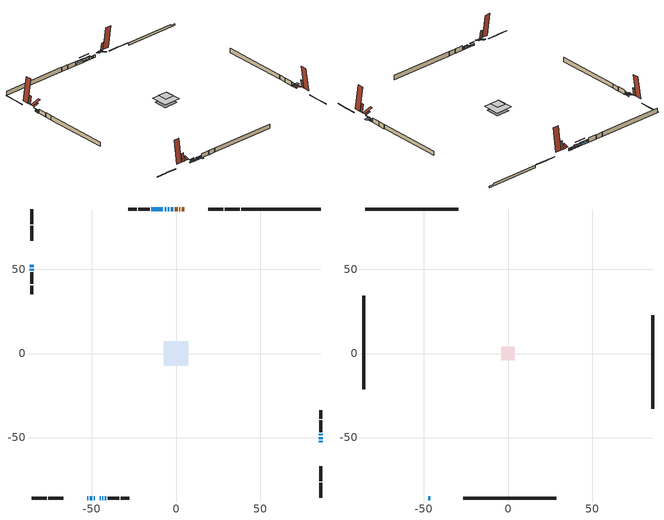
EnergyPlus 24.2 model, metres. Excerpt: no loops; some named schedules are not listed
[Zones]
conditioned space
 floor adiabatic (AdiabaticFloorConstruction): -7.18,-7.18 -7.18,7.18 7.18,7.18 7.18,-7.18 z1.82
 floor foundation (Slab1 construction): -6.03,-5.73 -6.03,5.73 6.03,5.73 6.03,-5.73 z-1.49
 wall outside (RimJoist1 construction): 38.01,85.98 29,85.98 / -85.98,-85.98 -76.96,-85.98 / -85.98,85.98 -85.98,76.96 / 85.98,-85.98 85.98,-76.96 z0.6:0.9
 wall outside (RimJoist2 construction): 28.07,85.98 19.25,85.98 / -76.03,-85.98 -67.21,-85.98 / -85.98,76.03 -85.98,67.21 / 85.98,-76.03 85.98,-67.21 z0.6:0.9
 wall outside (AdiabaticWallConstruction 1): 4.79,85.98 3.41,85.98 / 2.48,85.98 2.01,85.98 / 1.09,85.98 -0.69,85.98 z0.6:2.63
 wall outside (AdiabaticWallConstruction): -52.75,-85.98 -52.32,-85.98 / -48.98,-85.98 -48.33,-85.98 z0.6:1.82; -85.98,52.75 -85.98,51.27 / -4.03,85.98 -4.77,85.98 / -5.69,85.98 -6.81,85.98 z0.6:1.72; 85.98,-52.75 85.98,-52.04 z0.6:2.13; 85.98,-51.11 85.98,-49.69 / 85.98,-48.76 85.98,-47.64 / -7.74,85.98 -14.6,85.98 z0.6:2.12; -51.39,-85.98 -49.91,-85.98 / -1.62,85.98 -3.1,85.98 z0.6:1.9; -45.23,-85.98 -44.69,-85.98 z0.6:1.34; -85.98,50.35 -85.98,49.21 z0.6:1.56; -43.77,-85.98 -43.31,-85.98 z0.6:1.54; -42.38,-85.98 -41.64,-85.98 z0.6:1.52
 wall outside (Wall1 construction): -15.53,85.98 -22.45,85.98 / -40.71,-85.98 -33.79,-85.98 / -85.98,48.29 -85.98,41.36 / 85.98,-46.71 85.98,-39.79 z0.6:4.26
 wall outside (Wall2 construction): -23.38,85.98 -28.56,85.98 / -32.86,-85.98 -27.68,-85.98 / -85.98,40.43 -85.98,35.26 / 85.98,-38.86 85.98,-33.69 z0.6:4.26
 wall foundation (FoundationWall1 construction): 38.94,85.98,-1.49 38.94,85.98,0.6 81.27,85.98,0.6 81.27,85.98,-0.44 85.98,85.98,-0.44 85.98,85.98,-1.49
 window (WindowConstruction 12): -52.75,-85.98 -52.32,-85.98 z0.6:1.82
 window (WindowConstruction 6): -85.98,52.75 -85.98,51.28 z0.6:1.72
 window (WindowConstruction 7): 85.98,-52.75 85.98,-52.04 z0.6:2.12
 window (WindowConstruction 8): 85.98,-51.11 85.98,-49.69 z0.6:2.12
 window (WindowConstruction 9): -51.39,-85.98 -49.91,-85.98 z0.6:1.9
 window (WindowConstruction 13): -48.98,-85.98 -48.33,-85.98 z0.6:1.82
 window (WindowConstruction 10): -1.62,85.98 -3.1,85.98 z0.6:1.9
 window (WindowConstruction 11): -4.03,85.98 -4.77,85.98 z0.6:1.72
 window (WindowConstruction 14): -5.69,85.98 -6.81,85.98 z0.6:1.72
 window (WindowConstruction): 85.98,-48.76 85.98,-47.64 z0.6:2.12
 window (WindowConstruction 1): -7.74,85.98 -14.6,85.98 z0.6:2.12
 window (WindowConstruction 2): -45.23,-85.98 -44.69,-85.98 z0.6:1.34
 window (WindowConstruction 3): -85.98,50.35 -85.98,49.22 z0.6:1.55
 window (WindowConstruction 4): -43.77,-85.98 -43.31,-85.98 z0.6:1.54
 window (WindowConstruction 5): -42.38,-85.98 -41.64,-85.98 z0.6:1.51
 door (Door): 4.79,85.98 3.41,85.98 z0.6:2.63
 door (Door 1): 2.48,85.98 2.02,85.98 z0.6:2.63
 door (Door 2): 1.09,85.98 -0.69,85.98 z0.6:2.63
 ceiling adiabatic (AdiabaticFloorConstruction): 7.18,-7.18 7.18,7.18 -7.18,7.18 -7.18,-7.18 z1.82
 roof outside (Roof2 construction): 10.65,85.98,4.26 10.65,85,11.08 12.38,85,11.08 12.38,85.98,4.26; -58.61,-85.98,4.26 -58.61,-85,11.08 -60.34,-85,11.08 -60.34,-85.98,4.26; -85.98,58.61,4.26 -85,58.61,11.08 -85,60.34,11.08 -85.98,60.34,4.26; 85.98,-58.61,4.26 85,-58.61,11.08 85,-60.34,11.08 85.98,-60.34,4.26
 roof outside (Roof4 construction): 5.72,85.98,4.26 5.72,81.91,5.61 6.79,81.91,5.61 6.79,85.98,4.26; -53.68,-85.98,4.26 -53.68,-81.91,5.61 -54.75,-81.91,5.61 -54.75,-85.98,4.26; -85.98,53.68,4.26 -81.91,53.68,5.61 -81.91,54.75,5.61 -85.98,54.75,4.26; 85.98,-53.68,4.26 81.91,-53.68,5.61 81.91,-54.75,5.61 85.98,-54.75,4.26
attic - vented
 floor to conditioned space (Floor1 construction Reversed): -3.78,-3.78 -3.78,3.78 3.78,3.78 3.78,-3.78 z4.26
 floor to conditioned space (Floor2 construction Reversed): -3.9,-3.9 -3.9,3.9 3.9,3.9 3.9,-3.9 z4.26
 wall outside (AdiabaticWallConstruction): -47.4,-85.98 -46.16,-85.98 z0.6:1.82
 wall outside (Wall3 construction): -29.49,85.98 -85.05,85.98 / -26.75,-85.98 28.81,-85.98 / -85.98,34.33 -85.98,-21.23 / 85.98,-32.76 85.98,22.8 z0.6:4.26
 window (WindowConstruction 15): -47.4,-85.98 -46.16,-85.98 z0.6:1.82
 roof outside (Roof1 construction): 13.3,85.98,4.26 13.3,83.14,24.14 18.32,83.14,24.14 18.32,85.98,4.26; -61.27,-85.98,4.26 -61.27,-83.14,24.14 -66.29,-83.14,24.14 -66.29,-85.98,4.26; -85.98,61.27,4.26 -83.14,61.27,24.14 -83.14,66.29,24.14 -85.98,66.29,4.26; 85.98,-61.27,4.26 83.14,-61.27,24.14 83.14,-66.29,24.14 85.98,-66.29,4.26
 roof outside (Roof3 construction): 7.72,85.98,4.26 7.72,78.37,6.79 9.72,78.37,6.79 9.72,85.98,4.26; -55.68,-85.98,4.26 -55.68,-78.37,6.79 -57.68,-78.37,6.79 -57.68,-85.98,4.26; -85.98,55.68,4.26 -78.37,55.68,6.79 -78.37,57.68,6.79 -85.98,57.68,4.26; 85.98,-55.68,4.26 78.37,-55.68,6.79 78.37,-57.68,6.79 85.98,-57.68,4.26
shading: -85.98,49.85 -85.98,54.17 -86.39,54.17 -86.39,49.85 z3.14; 85.98,-50.62 85.98,-54.17 86.39,-54.17 86.39,-50.62 z3.54; 85.98,-49.08 85.98,-51.72 89.64,-51.72 89.64,-49.08 z2.73; -48.49,-85.98 -52.81,-85.98 -52.81,-86.39 -48.49,-86.39 z3.32; -4.52,85.98 -0.2,85.98 -0.2,86.39 -4.52,86.39 z3.32; -6.19,85.98 -2.61,85.98 -2.61,86.39 -6.19,86.39 z3.14; -10.85,85.98 -1.66,85.98 -1.66,86.39 -10.85,86.39 z5.76; 85.98,-46.22 85.98,-50.18 86.39,-50.18 86.39,-46.22 z3.54; -16.02,85.98 -6.32,85.98 -6.32,86.39 -16.02,86.39 z3.54; -43.27,-85.98 -46.65,-85.98 -46.65,-86.39 -43.27,-86.39 z2.76; -85.98,47.8 -85.98,51.77 -86.39,51.77 -86.39,47.8 z2.97; -41.89,-85.98 -45.19,-85.98 -45.19,-86.39 -41.89,-86.39 z2.96; -41.4,-85.98 -42.62,-85.98 -42.62,-89.03 -41.4,-89.03 z1.76
[Building]
Building 1: Terrain=Suburbs
[Site:Location]
Ottawa Intl AP_ON: Latitude {deg}=45.32; Longitude {deg}=-75.67; Time Zone {hr}=-5; Elevation {m}=115; Keep Site Location Information=Yes
[Site:GroundTemperature:Shallow]
1.18808, -1.19398, -1.38475, -0.254337, 4.28362, 8.80044, 12.7163, 15.1969, 15.4076, 13.3901, 9.57408, 5.19582
[Site:WaterMainsTemperature]
Calculation Method=Schedule; Temperature Schedule=mains temperature schedule
[Material] Roughness=Rough; Thermal Absorptance=0.9
Name | Thickness {m} | Conductivity {W/m-K} | Density {kg/m3} | Specific Heat {J/kg-K} | Solar Absorptance | Visible Absorptance
asphalt or fiberglass shingles | 0.00635 | 0.162714 | 1121.4 | 1465.45 | 0.4 | 0.4
ceiling loosefill ins | 0.0846667 | 0.0480833 | 16.02 | 1046.75 | 0.7 | 0.7
ceiling loosefill ins 1 | 0.254 | 0.0480833 | 16.02 | 1046.75 | 0.7 | 0.7
ceiling stud and cavity | 0.1397 | 0.0995447 | 65.682 | 1177.47 | 0.7 | 0.7
ceiling stud and cavity 1 | 0.1397 | 0.164259 | 65.682 | 1177.47 | 0.7 | 0.7
concrete 4.0 in. | 0.1016 | 1.803125 | 2242.8 | 837.4 | 0.7 | 0.7
concrete 8.0 in. | 0.2032 | 1.803125 | 2242.8 | 837.4 | 0.7 | 0.7
door material | 0.04445 | 0.188738 | 512.64 | 1214.23 | 0.7 | 0.7
door material 1 | 0.04445 | 0.0451087 | 512.64 | 1214.23 | 0.7 | 0.7
floor covering | 0.0127 | 0.0433444 | 54.468 | 1339.84 | 0.6 | 0.6
floor rigid ins; wall rigid ins | 0.512978 | 0.029427 | 32.04 | 1214.23 | 0.7 | 0.7
floor stud and cavity | 0.1397 | 1.75129 | 37.0049 | 1207.88 | 0.7 | 0.7
furniture material conditioned space 1 | 0.1524 | 0.115458 | 640.8 | 1214.23 | 0.6 | 0.6
gypsum board | 0.0127 | 0.160291 | 801 | 837.4 | 0.6 | 0.6
osb sheathing 0.5 in. | 0.0127 | 0.115458 | 512.64 | 1214.23 | 0.7 | 0.7
osb sheathing 0.75 in. | 0.01905 | 0.115458 | 512.64 | 1214.23 | 0.7 | 0.7
rim joist stud and cavity | 0.0508 | 0.177588 | 50.32683 | 1063.81 | 0.6 | 0.6
rim joist stud and cavity 1 | 0.0508 | 0.648972 | 50.32683 | 1063.81 | 0.6 | 0.6
roof rigid ins | 0.051816 | 0.029427 | 32.04 | 1214.23 | 0.7 | 0.7
roof stud and cavity | 0.2032 | 0.128522 | 78.34581 | 1123.46 | 0.7 | 0.7
roof stud and cavity 1 | 0.2032 | 0.203965 | 78.34581 | 1123.46 | 0.7 | 0.7
wall stud and cavity | 0.1397 | 0.0931203 | 139.0536 | 1170.24 | 0.7 | 0.7
wall stud and cavity 1 | 0.1397 | 0.0941144 | 139.0536 | 1170.24 | 0.7 | 0.7
wall stud and cavity 2 | 0.0889 | 6.9971 | 50.32683 | 1063.81 | 0.6 | 0.6
wall stud and cavity 3 | 0.0889 | 0.380278 | 52.3479 | 1209.89 | 0.7 | 0.7
wall stud and cavity 4 | 0.0889 | 0.391764 | 83.0341 | 1211.67 | 0.7 | 0.7
wood siding | 0.0254 | 0.102417 | 544.68 | 1172.36 | 0.4 | 0.4
wood siding 1 | 0.00254 | 0.102417 | 544.68 | 1172.36 | 0.4 | 0.4
wood siding 2; wood siding 3; wood siding 4 | 0.0254 | 0.102417 | 544.68 | 1172.36 | 0.7 | 0.7
[WindowMaterial:SimpleGlazingSystem]
Name | U-Factor {W/m2-K} | Solar Heat Gain Coefficient
WindowMaterial | 2.94007 | 0.67
WindowMaterial 1 | 2.96789 | 0.58
WindowMaterial 10 | 2.63857 | 0.61
WindowMaterial 11 | 2.95653 | 0.66
WindowMaterial 12 | 3.10757 | 0.59
WindowMaterial 2 | 3.04965 | 0.58
WindowMaterial 3 | 2.96732 | 0.65
WindowMaterial 4 | 3.05704 | 0.58
WindowMaterial 5 | 3.00196 | 0.62
WindowMaterial 6 | 3.01388 | 0.51
WindowMaterial 7 | 2.97981 | 0.64
WindowMaterial 8 | 3.00253 | 0.53
WindowMaterial 9 | 5.31574 | 0.68
[Construction]
AdiabaticFloorConstruction: floor stud and cavity, floor rigid ins, osb sheathing 0.75 in., floor covering
AdiabaticWallConstruction: wood siding 3, wall rigid ins, wall stud and cavity 3, gypsum board
AdiabaticWallConstruction 1: wood siding 4, wall rigid ins, wall stud and cavity 3, gypsum board
Door; Door 2: door material
Door 1: door material 1
Floor1 construction Reversed: gypsum board, ceiling stud and cavity, ceiling loosefill ins
Floor2 construction Reversed: gypsum board, ceiling stud and cavity 1, ceiling loosefill ins 1
FoundationWall1 construction: concrete 8.0 in.
furniture construction conditioned space 1: furniture material conditioned space 1
PartitionWallConstruction: gypsum board, wall stud and cavity 4, gypsum board
RimJoist1 construction: wood siding 2, rim joist stud and cavity
RimJoist2 construction: wood siding 2, rim joist stud and cavity 1
Roof1 construction; Roof3 construction: asphalt or fiberglass shingles
Roof2 construction: asphalt or fiberglass shingles, osb sheathing 0.75 in., roof stud and cavity, gypsum board
Roof4 construction: asphalt or fiberglass shingles, roof rigid ins, osb sheathing 0.75 in., roof stud and cavity 1, gypsum board
Slab1 construction: concrete 4.0 in.
Wall1 construction: wood siding, osb sheathing 0.5 in., wall stud and cavity, gypsum board
Wall2 construction: wood siding, osb sheathing 0.5 in., wall stud and cavity 1, gypsum board
Wall3 construction: wood siding 1, wall stud and cavity 2
WindowConstruction: WindowMaterial
WindowConstruction 1: WindowMaterial 1
WindowConstruction 10; WindowConstruction 9: WindowMaterial 8
WindowConstruction 11; WindowConstruction 6: WindowMaterial 6
WindowConstruction 12: WindowMaterial 9
WindowConstruction 13: WindowMaterial 10
WindowConstruction 14: WindowMaterial 11
WindowConstruction 15: WindowMaterial 12
WindowConstruction 2: WindowMaterial 2
WindowConstruction 3: WindowMaterial 3
WindowConstruction 4: WindowMaterial 4
WindowConstruction 5: WindowMaterial 5
WindowConstruction 7; WindowConstruction 8: WindowMaterial 7
[Zone] Multiplier=1; Part of Total Floor Area=Yes
Name | Volume {m3}
attic - vented | 206.002
conditioned space | 879
[Space]
Name | Zone | Volume {m3}
attic - vented 1 | attic - vented | 206.002
conditioned space 1 | conditioned space | 879
[ZoneInfiltration:EffectiveLeakageArea]
infil attic - vented 1: Zone or Space=attic - vented 1; Schedule=Always On Discrete; Effective Air Leakage Area {cm2}=4966.74; Stack Coefficient=0.00163668; Wind Coefficient=2.7334e-05
[ZoneMixing]
whole house fan mix: Zone or Space=attic - vented; Schedule=Always On Continuous; Design Flow Rate Calculation Method=Flow/Zone; Design Flow Rate {m3/s}=0; Source Zone or Space=conditioned space
[SurfaceProperty:ExposedFoundationPerimeter]
Slab1: Exposed Perimeter Calculation Method=TotalExposedPerimeter; Total Exposed Perimeter {m}=47.032
[InternalMass] Zone or ZoneList=conditioned space; Space or SpaceList=conditioned space 1
Name | Construction | Surface Area {m2}
furniture mass conditioned space 1 | furniture construction conditioned space 1 | 137.76
partition wall mass | PartitionWallConstruction | 344.4
[Lights]
interior lighting: Zone or ZoneList or Space or SpaceList=conditioned space 1; Schedule=interior lighting schedule; Design Level Calculation Method=LightingLevel; Lighting Level {W}=343.2; Return Air Fraction=0; Fraction Radiant=0.6; Fraction Visible=0.2; Fraction Replaceable=1
[People]
occupants: Zone or ZoneList or Space or SpaceList=conditioned space 1; Number of People Schedule=occupants schedule; Number of People Calculation Method=People; Number of People=3; Fraction Radiant=0.314171; Sensible Heat Fraction=0.56303; Activity Level Schedule=occupants activity schedule; Carbon Dioxide Generation Rate {m3/s-W}=0; Enable ASHRAE 55 Comfort Warnings=No; Mean Radiant Temperature Calculation Type=EnclosureAveraged
[ElectricEquipment] Zone or ZoneList or Space or SpaceList=conditioned space 1; Design Level Calculation Method=EquipmentLevel
Name | Schedule | Design Level {W} | Fraction Latent | Fraction Radiant | Fraction Lost
clothes dryer | clothes dryer schedule | 140.772 | 0.015 | 0.081 | 0.85
clothes washer | clothes washer schedule | 32.1985 | 0.03 | 0.162 | 0.7
cooking range | cooking range schedule | 215.147 | 0.08 | 0.432 | 0.2
dishwasher | dishwasher schedule | 66.8632 | 0.3 | 0.18 | 0.4
fridge | fridge schedule | 72.9452 | 0 | 0.6 | 0
mech vent house fan | mech vent house fan schedule | 0.95 | 0 | 0 | 1
mech vent house fan cfis | mech vent house fan cfis schedule | 0 | 0 | 0 | 0
misc plug loads | misc plug loads schedule | 494.7 | 0.045 | 0.513 | 0.1
whole house fan | Always On Discrete | 0 | 0 | 0 | 1
[OtherEquipment] Zone or ZoneList or Space or SpaceList=conditioned space 1; Design Level Calculation Method=EquipmentLevel
Name | Fuel Type | Schedule | Design Level {W} | Fraction Latent | Fraction Radiant | Fraction Lost
clothes dryer 1 | Electricity | clothes dryer schedule | 0 | 0.015 | 0.081 | 0.85
cooking range 1 | Electricity | cooking range schedule | 0 | 0.08 | 0.432 | 0.2
general water use latent | None | general water use schedule | 62.594 | 1 | 0 | 0
general water use sensible | None | general water use schedule | -61.6891 | 0 | 0.6 | 0
mech vent house fan latent load | None | Always On Discrete | 0 | 1 | 0 | 0
mech vent house fan sensible load | None | Always On Discrete | 0 | 0 | 0 | 0
water heater energy adjustment1 | Electricity | Always On Discrete | 0.01 | 0 | 0 | 1
[ZoneInfiltration:DesignFlowRate] Zone or ZoneList or Space or SpaceList=conditioned space 1; Schedule=Always On Discrete; Design Flow Rate Calculation Method=Flow/Zone; Design Flow Rate {m3/s}=0
infil flow; natural vent flow; whole house fan flow
[Foundation:Kiva]
Foundation Kiva 1: Initial Indoor Air Temperature {C}=18; Wall Height Above Grade {m}=0.599999; Wall Depth Below Slab {m}=0.2032
[Foundation:Kiva:Settings]
Soil Conductivity {W/m-K}=0.849921; Soil Density {kg/m3}=1842.3; Soil Specific Heat {J/kg-K}=418.7; Ground Solar Absorptivity=0.9; Ground Thermal Absorptivity=0.9; Ground Surface Roughness {m}=0.03; Far-Field Width {m}=40; Deep-Ground Boundary Condition=ZeroFlux; Deep-Ground Depth {m}=40; Minimum Cell Dimension {m}=0.2; Maximum Cell Growth Coefficient=3; Simulation Timestep=Timestep
[Exterior:Lights]
exterior lighting: Schedule=exterior lighting schedule; Design Level {W}=75.6
[Schedule:Constant]
Name | Hourly Value
Always On Continuous; mech vent house fan schedule; mech vent house fan cfis schedule; Always On Discrete | 1
occupants activity schedule | 117.228
fridge schedule | 0
[Schedule:Week:Daily]
interior lighting schedule Week Rule - Jan1-Jan27: interior lighting schedule day, interior lighting schedule day, interior lighting schedule day, interior lighting schedule day, interior lighting schedule day, interior lighting schedule day, interior lighting schedule day, interior lighting schedule default day, interior lighting schedule default day, interior lighting schedule default day, interior lighting schedule default day, interior lighting schedule default day
interior lighting schedule Week Rule - Jan28-Feb3: interior lighting schedule day, interior lighting schedule day, interior lighting schedule day, interior lighting schedule day, interior lighting schedule day 1, interior lighting schedule day 1, interior lighting schedule day 1, interior lighting schedule default day, interior lighting schedule default day, interior lighting schedule default day, interior lighting schedule default day, interior lighting schedule default day
interior lighting schedule Week Rule - Feb4-Feb24: interior lighting schedule day 1, interior lighting schedule day 1, interior lighting schedule day 1, interior lighting schedule day 1, interior lighting schedule day 1, interior lighting schedule day 1, interior lighting schedule day 1, interior lighting schedule default day, interior lighting schedule default day, interior lighting schedule default day, interior lighting schedule default day, interior lighting schedule default day
interior lighting schedule Week Rule - Feb25-Mar3: interior lighting schedule day 1, interior lighting schedule day 1, interior lighting schedule day 1, interior lighting schedule day 1, interior lighting schedule day 2, interior lighting schedule day 2, interior lighting schedule day 2, interior lighting schedule default day, interior lighting schedule default day, interior lighting schedule default day, interior lighting schedule default day, interior lighting schedule default day
interior lighting schedule Week Rule - Mar4-Mar31: interior lighting schedule day 2, interior lighting schedule day 2, interior lighting schedule day 2, interior lighting schedule day 2, interior lighting schedule day 2, interior lighting schedule day 2, interior lighting schedule day 2, interior lighting schedule default day, interior lighting schedule default day, interior lighting schedule default day, interior lighting schedule default day, interior lighting schedule default day
interior lighting schedule Week Rule - Apr1-Apr28: interior lighting schedule day 3, interior lighting schedule day 3, interior lighting schedule day 3, interior lighting schedule day 3, interior lighting schedule day 3, interior lighting schedule day 3, interior lighting schedule day 3, interior lighting schedule default day, interior lighting schedule default day, interior lighting schedule default day, interior lighting schedule default day, interior lighting schedule default day
interior lighting schedule Week Rule - Apr29-May5: interior lighting schedule day 3, interior lighting schedule day 3, interior lighting schedule day 4, interior lighting schedule day 4, interior lighting schedule day 4, interior lighting schedule day 4, interior lighting schedule day 4, interior lighting schedule default day, interior lighting schedule default day, interior lighting schedule default day, interior lighting schedule default day, interior lighting schedule default day
interior lighting schedule Week Rule - May6-May26: interior lighting schedule day 4, interior lighting schedule day 4, interior lighting schedule day 4, interior lighting schedule day 4, interior lighting schedule day 4, interior lighting schedule day 4, interior lighting schedule day 4, interior lighting schedule default day, interior lighting schedule default day, interior lighting schedule default day, interior lighting schedule default day, interior lighting schedule default day
interior lighting schedule Week Rule - May27-Jun2: interior lighting schedule day 4, interior lighting schedule day 4, interior lighting schedule day 4, interior lighting schedule day 4, interior lighting schedule day 4, interior lighting schedule day 5, interior lighting schedule day 5, interior lighting schedule default day, interior lighting schedule default day, interior lighting schedule default day, interior lighting schedule default day, interior lighting schedule default day
interior lighting schedule Week Rule - Jun3-Jun30: interior lighting schedule day 5, interior lighting schedule day 5, interior lighting schedule day 5, interior lighting schedule day 5, interior lighting schedule day 5, interior lighting schedule day 5, interior lighting schedule day 5, interior lighting schedule default day, interior lighting schedule default day, interior lighting schedule default day, interior lighting schedule default day, interior lighting schedule default day
interior lighting schedule Week Rule - Jul1-Jul28: interior lighting schedule day 6, interior lighting schedule day 6, interior lighting schedule day 6, interior lighting schedule day 6, interior lighting schedule day 6, interior lighting schedule day 6, interior lighting schedule day 6, interior lighting schedule default day, interior lighting schedule default day, interior lighting schedule default day, interior lighting schedule default day, interior lighting schedule default day
interior lighting schedule Week Rule - Jul29-Aug4: interior lighting schedule day 6, interior lighting schedule day 6, interior lighting schedule day 6, interior lighting schedule day 7, interior lighting schedule day 7, interior lighting schedule day 7, interior lighting schedule day 7, interior lighting schedule default day, interior lighting schedule default day, interior lighting schedule default day, interior lighting schedule default day, interior lighting schedule default day
interior lighting schedule Week Rule - Aug5-Aug25: interior lighting schedule day 7, interior lighting schedule day 7, interior lighting schedule day 7, interior lighting schedule day 7, interior lighting schedule day 7, interior lighting schedule day 7, interior lighting schedule day 7, interior lighting schedule default day, interior lighting schedule default day, interior lighting schedule default day, interior lighting schedule default day, interior lighting schedule default day
interior lighting schedule Week Rule - Aug26-Sep1: interior lighting schedule day 7, interior lighting schedule day 7, interior lighting schedule day 7, interior lighting schedule day 7, interior lighting schedule day 7, interior lighting schedule day 7, interior lighting schedule day 8, interior lighting schedule default day, interior lighting schedule default day, interior lighting schedule default day, interior lighting schedule default day, interior lighting schedule default day
interior lighting schedule Week Rule - Sep2-Sep29: interior lighting schedule day 8, interior lighting schedule day 8, interior lighting schedule day 8, interior lighting schedule day 8, interior lighting schedule day 8, interior lighting schedule day 8, interior lighting schedule day 8, interior lighting schedule default day, interior lighting schedule default day, interior lighting schedule default day, interior lighting schedule default day, interior lighting schedule default day
interior lighting schedule Week Rule - Sep30-Oct6: interior lighting schedule day 8, interior lighting schedule day 9, interior lighting schedule day 9, interior lighting schedule day 9, interior lighting schedule day 9, interior lighting schedule day 9, interior lighting schedule day 9, interior lighting schedule default day, interior lighting schedule default day, interior lighting schedule default day, interior lighting schedule default day, interior lighting schedule default day
interior lighting schedule Week Rule - Oct7-Oct27: interior lighting schedule day 9, interior lighting schedule day 9, interior lighting schedule day 9, interior lighting schedule day 9, interior lighting schedule day 9, interior lighting schedule day 9, interior lighting schedule day 9, interior lighting schedule default day, interior lighting schedule default day, interior lighting schedule default day, interior lighting schedule default day, interior lighting schedule default day
interior lighting schedule Week Rule - Oct28-Nov3: interior lighting schedule day 9, interior lighting schedule day 9, interior lighting schedule day 9, interior lighting schedule day 9, interior lighting schedule day 10, interior lighting schedule day 10, interior lighting schedule day 10, interior lighting schedule default day, interior lighting schedule default day, interior lighting schedule default day, interior lighting schedule default day, interior lighting schedule default day
interior lighting schedule Week Rule - Nov4-Nov24: interior lighting schedule day 10, interior lighting schedule day 10, interior lighting schedule day 10, interior lighting schedule day 10, interior lighting schedule day 10, interior lighting schedule day 10, interior lighting schedule day 10, interior lighting schedule default day, interior lighting schedule default day, interior lighting schedule default day, interior lighting schedule default day, interior lighting schedule default day
interior lighting schedule Week Rule - Nov25-Dec1: interior lighting schedule day 10, interior lighting schedule day 10, interior lighting schedule day 10, interior lighting schedule day 10, interior lighting schedule day 10, interior lighting schedule day 10, interior lighting schedule day 11, interior lighting schedule default day, interior lighting schedule default day, interior lighting schedule default day, interior lighting schedule default day, interior lighting schedule default day
interior lighting schedule Week Rule - Dec2-Dec31: interior lighting schedule day 11, interior lighting schedule day 11, interior lighting schedule day 11, interior lighting schedule day 11, interior lighting schedule day 11, interior lighting schedule day 11, interior lighting schedule day 11, interior lighting schedule default day, interior lighting schedule default day, interior lighting schedule default day, interior lighting schedule default day, interior lighting schedule default day
occupants schedule Week Rule - Jan1-Dec31: occupants schedule day, occupants schedule day, occupants schedule day, occupants schedule day, occupants schedule day, occupants schedule day, occupants schedule day, occupants schedule default day, occupants schedule default day, occupants schedule default day, occupants schedule default day, occupants schedule default day
clothes dryer schedule Week Rule - Jan1-Dec31: clothes dryer schedule day, clothes dryer schedule day, clothes dryer schedule day, clothes dryer schedule day, clothes dryer schedule day, clothes dryer schedule day, clothes dryer schedule day, clothes dryer schedule default day, clothes dryer schedule default day, clothes dryer schedule default day, clothes dryer schedule default day, clothes dryer schedule default day
clothes washer schedule Week Rule - Jan1-Dec31: clothes washer schedule day, clothes washer schedule day, clothes washer schedule day, clothes washer schedule day, clothes washer schedule day, clothes washer schedule day, clothes washer schedule day, clothes washer schedule default day, clothes washer schedule default day, clothes washer schedule default day, clothes washer schedule default day, clothes washer schedule default day
cooking range schedule Week Rule - Jan1-Dec31: cooking range schedule day, cooking range schedule day, cooking range schedule day, cooking range schedule day, cooking range schedule day, cooking range schedule day, cooking range schedule day, cooking range schedule default day, cooking range schedule default day, cooking range schedule default day, cooking range schedule default day, cooking range schedule default day
dishwasher schedule Week Rule - Jan1-Dec31: dishwasher schedule day, dishwasher schedule day, dishwasher schedule day, dishwasher schedule day, dishwasher schedule day, dishwasher schedule day, dishwasher schedule day, dishwasher schedule default day, dishwasher schedule default day, dishwasher schedule default day, dishwasher schedule default day, dishwasher schedule default day
misc plug loads schedule Week Rule - Jan1-Dec31: misc plug loads schedule day, misc plug loads schedule day, misc plug loads schedule day, misc plug loads schedule day, misc plug loads schedule day, misc plug loads schedule day, misc plug loads schedule day, misc plug loads schedule default day, misc plug loads schedule default day, misc plug loads schedule default day, misc plug loads schedule default day, misc plug loads schedule default day
general water use schedule Week Rule - Jan1-Dec31: general water use schedule day, general water use schedule day, general water use schedule day, general water use schedule day, general water use schedule day, general water use schedule day, general water use schedule day, general water use schedule default day, general water use schedule default day, general water use schedule default day, general water use schedule default day, general water use schedule default day
exterior lighting schedule Week Rule - Jan1-Jan27: exterior lighting schedule day, exterior lighting schedule day, exterior lighting schedule day, exterior lighting schedule day, exterior lighting schedule day, exterior lighting schedule day, exterior lighting schedule day, exterior lighting schedule default day, exterior lighting schedule default day, exterior lighting schedule default day, exterior lighting schedule default day, exterior lighting schedule default day
exterior lighting schedule Week Rule - Jan28-Feb3: exterior lighting schedule day, exterior lighting schedule day, exterior lighting schedule day, exterior lighting schedule day, exterior lighting schedule day 1, exterior lighting schedule day 1, exterior lighting schedule day 1, exterior lighting schedule default day, exterior lighting schedule default day, exterior lighting schedule default day, exterior lighting schedule default day, exterior lighting schedule default day
exterior lighting schedule Week Rule - Feb4-Feb24: exterior lighting schedule day 1, exterior lighting schedule day 1, exterior lighting schedule day 1, exterior lighting schedule day 1, exterior lighting schedule day 1, exterior lighting schedule day 1, exterior lighting schedule day 1, exterior lighting schedule default day, exterior lighting schedule default day, exterior lighting schedule default day, exterior lighting schedule default day, exterior lighting schedule default day
exterior lighting schedule Week Rule - Feb25-Mar3: exterior lighting schedule day 1, exterior lighting schedule day 1, exterior lighting schedule day 1, exterior lighting schedule day 1, exterior lighting schedule day 2, exterior lighting schedule day 2, exterior lighting schedule day 2, exterior lighting schedule default day, exterior lighting schedule default day, exterior lighting schedule default day, exterior lighting schedule default day, exterior lighting schedule default day
exterior lighting schedule Week Rule - Mar4-Mar31: exterior lighting schedule day 2, exterior lighting schedule day 2, exterior lighting schedule day 2, exterior lighting schedule day 2, exterior lighting schedule day 2, exterior lighting schedule day 2, exterior lighting schedule day 2, exterior lighting schedule default day, exterior lighting schedule default day, exterior lighting schedule default day, exterior lighting schedule default day, exterior lighting schedule default day
exterior lighting schedule Week Rule - Apr1-Apr28: exterior lighting schedule day 3, exterior lighting schedule day 3, exterior lighting schedule day 3, exterior lighting schedule day 3, exterior lighting schedule day 3, exterior lighting schedule day 3, exterior lighting schedule day 3, exterior lighting schedule default day, exterior lighting schedule default day, exterior lighting schedule default day, exterior lighting schedule default day, exterior lighting schedule default day
exterior lighting schedule Week Rule - Apr29-May5: exterior lighting schedule day 3, exterior lighting schedule day 3, exterior lighting schedule day 4, exterior lighting schedule day 4, exterior lighting schedule day 4, exterior lighting schedule day 4, exterior lighting schedule day 4, exterior lighting schedule default day, exterior lighting schedule default day, exterior lighting schedule default day, exterior lighting schedule default day, exterior lighting schedule default day
exterior lighting schedule Week Rule - May6-May26: exterior lighting schedule day 4, exterior lighting schedule day 4, exterior lighting schedule day 4, exterior lighting schedule day 4, exterior lighting schedule day 4, exterior lighting schedule day 4, exterior lighting schedule day 4, exterior lighting schedule default day, exterior lighting schedule default day, exterior lighting schedule default day, exterior lighting schedule default day, exterior lighting schedule default day
exterior lighting schedule Week Rule - May27-Jun2: exterior lighting schedule day 4, exterior lighting schedule day 4, exterior lighting schedule day 4, exterior lighting schedule day 4, exterior lighting schedule day 4, exterior lighting schedule day 5, exterior lighting schedule day 5, exterior lighting schedule default day, exterior lighting schedule default day, exterior lighting schedule default day, exterior lighting schedule default day, exterior lighting schedule default day
exterior lighting schedule Week Rule - Jun3-Jun30: exterior lighting schedule day 5, exterior lighting schedule day 5, exterior lighting schedule day 5, exterior lighting schedule day 5, exterior lighting schedule day 5, exterior lighting schedule day 5, exterior lighting schedule day 5, exterior lighting schedule default day, exterior lighting schedule default day, exterior lighting schedule default day, exterior lighting schedule default day, exterior lighting schedule default day
exterior lighting schedule Week Rule - Jul1-Jul28: exterior lighting schedule day 6, exterior lighting schedule day 6, exterior lighting schedule day 6, exterior lighting schedule day 6, exterior lighting schedule day 6, exterior lighting schedule day 6, exterior lighting schedule day 6, exterior lighting schedule default day, exterior lighting schedule default day, exterior lighting schedule default day, exterior lighting schedule default day, exterior lighting schedule default day
exterior lighting schedule Week Rule - Jul29-Aug4: exterior lighting schedule day 6, exterior lighting schedule day 6, exterior lighting schedule day 6, exterior lighting schedule day 7, exterior lighting schedule day 7, exterior lighting schedule day 7, exterior lighting schedule day 7, exterior lighting schedule default day, exterior lighting schedule default day, exterior lighting schedule default day, exterior lighting schedule default day, exterior lighting schedule default day
exterior lighting schedule Week Rule - Aug5-Aug25: exterior lighting schedule day 7, exterior lighting schedule day 7, exterior lighting schedule day 7, exterior lighting schedule day 7, exterior lighting schedule day 7, exterior lighting schedule day 7, exterior lighting schedule day 7, exterior lighting schedule default day, exterior lighting schedule default day, exterior lighting schedule default day, exterior lighting schedule default day, exterior lighting schedule default day
[Schedule:Year]
interior lighting schedule: interior lighting schedule Week Rule - Jan1-Jan27, 1, 1, 1, 27, interior lighting schedule Week Rule - Jan28-Feb3, 1, 28, 2, 3, interior lighting schedule Week Rule - Feb4-Feb24, 2, 4, 2, 24, interior lighting schedule Week Rule - Feb25-Mar3, 2, 25, 3, 3, interior lighting schedule Week Rule - Mar4-Mar31, 3, 4, 3, 31, interior lighting schedule Week Rule - Apr1-Apr28, 4, 1, 4, 28, interior lighting schedule Week Rule - Apr29-May5, 4, 29, 5, 5, interior lighting schedule Week Rule - May6-May26, 5, 6, 5, 26, interior lighting schedule Week Rule - May27-Jun2, 5, 27, 6, 2, interior lighting schedule Week Rule - Jun3-Jun30, 6, 3, 6, 30, interior lighting schedule Week Rule - Jul1-Jul28, 7, 1, 7, 28, interior lighting schedule Week Rule - Jul29-Aug4, 7, 29, 8, 4, interior lighting schedule Week Rule - Aug5-Aug25, 8, 5, 8, 25, interior lighting schedule Week Rule - Aug26-Sep1, 8, 26, 9, 1, interior lighting schedule Week Rule - Sep2-Sep29, 9, 2, 9, 29, interior lighting schedule Week Rule - Sep30-Oct6, 9, 30, 10, 6, interior lighting schedule Week Rule - Oct7-Oct27, 10, 7, 10, 27, interior lighting schedule Week Rule - Oct28-Nov3, 10, 28, 11, 3, interior lighting schedule Week Rule - Nov4-Nov24, 11, 4, 11, 24, interior lighting schedule Week Rule - Nov25-Dec1, 11, 25, 12, 1, interior lighting schedule Week Rule - Dec2-Dec31, 12, 2, 12, 31
occupants schedule: occupants schedule Week Rule - Jan1-Dec31, 1, 1, 12, 31
clothes dryer schedule: clothes dryer schedule Week Rule - Jan1-Dec31, 1, 1, 12, 31
clothes washer schedule: clothes washer schedule Week Rule - Jan1-Dec31, 1, 1, 12, 31
cooking range schedule: cooking range schedule Week Rule - Jan1-Dec31, 1, 1, 12, 31
dishwasher schedule: dishwasher schedule Week Rule - Jan1-Dec31, 1, 1, 12, 31
misc plug loads schedule: misc plug loads schedule Week Rule - Jan1-Dec31, 1, 1, 12, 31
general water use schedule: general water use schedule Week Rule - Jan1-Dec31, 1, 1, 12, 31
exterior lighting schedule: exterior lighting schedule Week Rule - Jan1-Jan27, 1, 1, 1, 27, exterior lighting schedule Week Rule - Jan28-Feb3, 1, 28, 2, 3, exterior lighting schedule Week Rule - Feb4-Feb24, 2, 4, 2, 24, exterior lighting schedule Week Rule - Feb25-Mar3, 2, 25, 3, 3, exterior lighting schedule Week Rule - Mar4-Mar31, 3, 4, 3, 31, exterior lighting schedule Week Rule - Apr1-Apr28, 4, 1, 4, 28, exterior lighting schedule Week Rule - Apr29-May5, 4, 29, 5, 5, exterior lighting schedule Week Rule - May6-May26, 5, 6, 5, 26, exterior lighting schedule Week Rule - May27-Jun2, 5, 27, 6, 2, exterior lighting schedule Week Rule - Jun3-Jun30, 6, 3, 6, 30, exterior lighting schedule Week Rule - Jul1-Jul28, 7, 1, 7, 28, exterior lighting schedule Week Rule - Jul29-Aug4, 7, 29, 8, 4, exterior lighting schedule Week Rule - Aug5-Aug25, 8, 5, 8, 25, exterior lighting schedule Week Rule - Aug26-Sep1, 8, 26, 9, 1, exterior lighting schedule Week Rule - Sep2-Sep29, 9, 2, 9, 29, exterior lighting schedule Week Rule - Sep30-Oct6, 9, 30, 10, 6, exterior lighting schedule Week Rule - Oct7-Oct27, 10, 7, 10, 27, exterior lighting schedule Week Rule - Oct28-Nov3, 10, 28, 11, 3, exterior lighting schedule Week Rule - Nov4-Nov24, 11, 4, 11, 24, exterior lighting schedule Week Rule - Nov25-Dec1, 11, 25, 12, 1, exterior lighting schedule Week Rule - Dec2-Dec31, 12, 2, 12, 31
[Schedule:Compact]
mains temperature schedule: Through: 01/01, For: AllDays, Until: 24:00, 5.98056, Through: 01/02, For: AllDays, Until: 24:00, 5.90111, Through: 01/03, For: AllDays, Until: 24:00, 5.82222, Through: 01/04, For: AllDays, Until: 24:00, 5.74556, Through: 01/05, For: AllDays, Until: 24:00, 5.66944, Through: 01/06, For: AllDays, Until: 24:00, 5.595, Through: 01/07, For: AllDays, Until: 24:00, 5.52222, Through: 01/08, For: AllDays, Until: 24:00, 5.45, Through: 01/09, For: AllDays, Until: 24:00, 5.38, Through: 01/10, For: AllDays, Until: 24:00, 5.31111, Through: 01/11, For: AllDays, Until: 24:00, 5.24333, Through: 01/12, For: AllDays, Until: 24:00, 5.17778, Through: 01/13, For: AllDays, Until: 24:00, 5.11333, Through: 01/14, For: AllDays, Until: 24:00, 5.05, Through: 01/15, For: AllDays, Until: 24:00, 4.98833, Through: 01/16, For: AllDays, Until: 24:00, 4.92889, Through: 01/17, For: AllDays, Until: 24:00, 4.87, Through: 01/18, For: AllDays, Until: 24:00, 4.81333, Through: 01/19, For: AllDays, Until: 24:00, 4.75833, Through: 01/20, For: AllDays, Until: 24:00, 4.70444, Through: 01/21, For: AllDays, Until: 24:00, 4.65278, Through: 01/22, For: AllDays, Until: 24:00, 4.60222, Through: 01/23, For: AllDays, Until: 24:00, 4.55333, Through: 01/24, For: AllDays, Until: 24:00, 4.50667, Through: 01/25, For: AllDays, Until: 24:00, 4.46111, Through: 01/26, For: AllDays, Until: 24:00, 4.41722, Through: 01/27, For: AllDays, Until: 24:00, 4.37556, Through: 01/28, For: AllDays, Until: 24:00, 4.335, Through: 01/29, For: AllDays, Until: 24:00, 4.29667, Through: 01/30, For: AllDays, Until: 24:00, 4.26, Through: 01/31, For: AllDays, Until: 24:00, 4.225, Through: 02/01, For: AllDays, Until: 24:00, 4.19167, Through: 02/02, For: AllDays, Until: 24:00, 4.16, Through: 02/03, For: AllDays, Until: 24:00, 4.13056, Through: 02/04, For: AllDays, Until: 24:00, 4.10278, Through: 02/05, For: AllDays, Until: 24:00, 4.07667, Through: 02/06, For: AllDays, Until: 24:00, 4.05222, Through: 02/07, For: AllDays, Until: 24:00, 4.03, Through: 02/08, For: AllDays, Until: 24:00, 4.00889, Through: 02/09, For: AllDays, Until: 24:00, 3.99056, Through: 02/10, For: AllDays, Until: 24:00, 3.97333, Through: 02/11, For: AllDays, Until: 24:00, 3.95833, Through: 02/12, For: AllDays, Until: 24:00, 3.945, Through: 02/13, For: AllDays, Until: 24:00, 3.93333, Through: 02/14, For: AllDays, Until: 24:00, 3.92389, Through: 02/15, For: AllDays, Until: 24:00, 3.91611, Through: 02/16, For: AllDays, Until: 24:00, 3.91, Through: 02/17, For: AllDays, Until: 24:00, 3.90611, Through: 02/18, For: AllDays, Until: 24:00, 3.90389, Through: 02/19, For: AllDays, Until: 24:00, 3.90389, Through: 02/20, For: AllDays, Until: 24:00, 3.905, Through: 02/21, For: AllDays, Until: 24:00, 3.90889, Through: 02/22, For: AllDays, Until: 24:00, 3.91389, Through: 02/23, For: AllDays, Until: 24:00, 3.92111, Through: 02/24, For: AllDays, Until: 24:00, 3.93, Through: 02/25, For: AllDays, Until: 24:00, 3.94056, Through: 02/26, For: AllDays, Until: 24:00, 3.95333, Through: 02/27, For: AllDays, Until: 24:00, 3.96778, Through: 02/28, For: AllDays, Until: 24:00, 3.98444, Through: 03/01, For: AllDays, Until: 24:00, 4.00278, Through: 03/02, For: AllDays, Until: 24:00, 4.02278, Through: 03/03, For: AllDays, Until: 24:00, 4.04444, Through: 03/04, For: AllDays, Until: 24:00, 4.06833, Through: 03/05, For: AllDays, Until: 24:00, 4.09389, Through: 03/06, For: AllDays, Until: 24:00, 4.12111, Through: 03/07, For: AllDays, Until: 24:00, 4.15, Through: 03/08, For: AllDays, Until: 24:00, 4.18111, Through: 03/09, For: AllDays, Until: 24:00, 4.21333, Through: 03/10, For: AllDays, Until: 24:00, 4.24778, Through: 03/11, For: AllDays, Until: 24:00, 4.28389, Through: 03/12, For: AllDays, Until: 24:00, 4.32222, Through: 03/13, For: AllDays, Until: 24:00, 4.36167, Through: 03/14, For: AllDays, Until: 24:00, 4.40333, Through: 03/15, For: AllDays, Until: 24:00, 4.44611, Through: 03/16, For: AllDays, Until: 24:00, 4.49111, Through: 03/17, For: AllDays, Until: 24:00, 4.53722, Through: 03/18, For: AllDays, Until: 24:00, 4.58556, Through: 03/19, For: AllDays, Until: 24:00, 4.63556, Through: 03/20, For: AllDays, Until: 24:00, 4.68667, Through: 03/21, For: AllDays, Until: 24:00, 4.74, Through: 03/22, For: AllDays, Until: 24:00, 4.79444, Through: 03/23, For: AllDays, Until: 24:00, 4.85111, Through: 03/24, For: AllDays, Until: 24:00, 4.90889, Through: 03/25, For: AllDays, Until: 24:00, 4.96833, Through: 03/26, For: AllDays, Until: 24:00, 5.02944, Through: 03/27, For: AllDays, Until: 24:00, 5.09167, Through: 03/28, For: AllDays, Until: 24:00, 5.15556, Through: 03/29, For: AllDays, Until: 24:00, 5.22111, Through: 03/30, For: AllDays, Until: 24:00, 5.28833, Through: 03/31, For: AllDays, Until: 24:00, 5.35667, Through: 04/01, For: AllDays, Until: 24:00, 5.42667, Through: 04/02, For: AllDays, Until: 24:00, 5.49778, Through: 04/03, For: AllDays, Until: 24:00, 5.57056, Through: 04/04, For: AllDays, Until: 24:00, 5.64444, Through: 04/05, For: AllDays, Until: 24:00, 5.71944, Through: 04/06, For: AllDays, Until: 24:00, 5.79611, Through: 04/07, For: AllDays, Until: 24:00, 5.87444, Through: 04/08, For: AllDays, Until: 24:00, 5.95389, Through: 04/09, For: AllDays, Until: 24:00, 6.03389, Through: 04/10, For: AllDays, Until: 24:00, 6.11611, Through: 04/11, For: AllDays, Until: 24:00, 6.19889, Through: 04/12, For: AllDays, Until: 24:00, 6.28278, Through: 04/13, For: AllDays, Until: 24:00, 6.36833, Through: 04/14, For: AllDays, Until: 24:00, 6.45444, Through: 04/15, For: AllDays, Until: 24:00, 6.54222, Through: 04/16, For: AllDays, Until: 24:00, 6.63056, Through: 04/17, For: AllDays, Until: 24:00, 6.72056, Through: 04/18, For: AllDays, Until: 24:00, 6.81111, Through: 04/19, For: AllDays, Until: 24:00, 6.90278, Through: 04/20, For: AllDays, Until: 24:00, 6.99556, Through: 04/21, For: AllDays, Until: 24:00, 7.08889, Through: 04/22, For: AllDays, Until: 24:00, 7.18333, Through: 04/23, For: AllDays, Until: 24:00, 7.27889, Through: 04/24, For: AllDays, Until: 24:00, 7.375, Through: 04/25, For: AllDays, Until: 24:00, 7.47222, Through: 04/26, For: AllDays, Until: 24:00, 7.57, Through: 04/27, For: AllDays, Until: 24:00, 7.66889, Through: 04/28, For: AllDays, Until: 24:00, 7.76833, Through: 04/29, For: AllDays, Until: 24:00, 7.86833, Through: 04/30, For: AllDays, Until: 24:00, 7.96889, Through: 05/01, For: AllDays, Until: 24:00, 8.07056, Through: 05/02, For: AllDays, Until: 24:00, 8.17278, Through: 05/03, For: AllDays, Until: 24:00, 8.275, Through: 05/04, For: AllDays, Until: 24:00, 8.37833, Through: 05/05, For: AllDays, Until: 24:00, 8.48222, Through: 05/06, For: AllDays, Until: 24:00, 8.58667, Through: 05/07, For: AllDays, Until: 24:00, 8.69111, Through: 05/08, For: AllDays, Until: 24:00, 8.79667, Through: 05/09, For: AllDays, Until: 24:00, 8.90222, Through: 05/10, For: AllDays, Until: 24:00, 9.00833, Through: 05/11, For: AllDays, Until: 24:00, 9.11444, Through: 05/12, For: AllDays, Until: 24:00, 9.22111, Through: 05/13, For: AllDays, Until: 24:00, 9.32778, Through: 05/14, For: AllDays, Until: 24:00, 9.435, Through: 05/15, For: AllDays, Until: 24:00, 9.54278, Through: 05/16, For: AllDays, Until: 24:00, 9.65, Through: 05/17, For: AllDays, Until: 24:00, 9.75778, Through: 05/18, For: AllDays, Until: 24:00, 9.86611, Through: 05/19, For: AllDays, Until: 24:00, 9.97389, Through: 05/20, For: AllDays, Until: 24:00, 10.0822, Through: 05/21, For: AllDays, Until: 24:00, 10.19, Through: 05/22, For: AllDays, Until: 24:00, 10.2983, Through: 05/23, For: AllDays, Until: 24:00, 10.4061, Through: 05/24, For: AllDays, Until: 24:00, 10.5139, Through: 05/25, For: AllDays, Until: 24:00, 10.6222, Through: 05/26, For: AllDays, Until: 24:00, 10.73, Through: 05/27, For: AllDays, Until: 24:00, 10.8372, Through: 05/28, For: AllDays, Until: 24:00, 10.945, Through: 05/29, For: AllDays, Until: 24:00, 11.0517, Through: 05/30, For: AllDays, Until: 24:00, 11.1589, Through: 05/31, For: AllDays, Until: 24:00, 11.2656, Through: 06/01, For: AllDays, Until: 24:00, 11.3717, Through: 06/02, For: AllDays, Until: 24:00, 11.4778, Through: 06/03, For: AllDays, Until: 24:00, 11.5833, Through: 06/04, For: AllDays, Until: 24:00, 11.6883, Through: 06/05, For: AllDays, Until: 24:00, 11.7933, Through: 06/06, For: AllDays, Until: 24:00, 11.8972, Through: 06/07, For: AllDays, Until: 24:00, 12.0011, Through: 06/08, For: AllDays, Until: 24:00, 12.1044, Through: 06/09, For: AllDays, Until: 24:00, 12.2067, Through: 06/10, For: AllDays, Until: 24:00, 12.3089, Through: 06/11, For: AllDays, Until: 24:00, 12.4106, Through: 06/12, For: AllDays, Until: 24:00, 12.5111, Through: 06/13, For: AllDays, Until: 24:00, 12.6111, Through: 06/14, For: AllDays, Until: 24:00, 12.7106, Through: 06/15, For: AllDays, Until: 24:00, 12.8089, Through: 06/16, For: AllDays, Until: 24:00, 12.9067, Through: 06/17, For: AllDays, Until: 24:00, 13.0039, Through: 06/18, For: AllDays, Until: 24:00, 13.1, Through: 06/19, For: AllDays, Until: 24:00, 13.195, Through: 06/20, For: AllDays, Until: 24:00, 13.2894, Through: 06/21, For: AllDays, Until: 24:00, 13.3833, Through: 06/22, For: AllDays, Until: 24:00, 13.4756, Through: 06/23, For: AllDays, Until: 24:00, 13.5672, Through: 06/24, For: AllDays, Until: 24:00, 13.6578, Through: 06/25, For: AllDays, Until: 24:00, 13.7472, Through: 06/26, For: AllDays, Until: 24:00, 13.8356, Through: 06/27, For: AllDays, Until: 24:00, 13.9233, Through: 06/28, For: AllDays, Until: 24:00, 14.0094, Through: 06/29, For: AllDays, Until: 24:00, 14.0944, Through: 06/30, For: AllDays, Until: 24:00, 14.1789, Through: 07/01, For: AllDays, Until: 24:00, 14.2617, Through: 07/02, For: AllDays, Until: 24:00, 14.3433, Through: 07/03, For: AllDays, Until: 24:00, 14.4233, Through: 07/04, For: AllDays, Until: 24:00, 14.5028, Through: 07/05, For: AllDays, Until: 24:00, 14.5806, Through: 07/06, For: AllDays, Until: 24:00, 14.6567, Through: 07/07, For: AllDays, Until: 24:00, 14.7322, Through: 07/08, For: AllDays, Until: 24:00, 14.8061, Through: 07/09, For: AllDays, Until: 24:00, 14.8783, Through: 07/10, For: AllDays, Until: 24:00, 14.9494, Through: 07/11, For: AllDays, Until: 24:00, 15.0194, Through: 07/12, For: AllDays, Until: 24:00, 15.0878, Through: 07/13, For: AllDays, Until: 24:00, 15.1544, Through: 07/14, For: AllDays, Until: 24:00, 15.22, Through: 07/15, For: AllDays, Until: 24:00, 15.2833, Through: 07/16, For: AllDays, Until: 24:00, 15.3461, Through: 07/17, For: AllDays, Until: 24:00, 15.4067, Through: 07/18, For: AllDays, Until: 24:00, 15.4661, Through: 07/19, For: AllDays, Until: 24:00, 15.5239, Through: 07/20, For: AllDays, Until: 24:00, 15.58, Through: 07/21, For: AllDays, Until: 24:00, 15.6344, Through: 07/22, For: AllDays, Until: 24:00, 15.6872, Through: 07/23, For: AllDays, Until: 24:00, 15.7383, Through: 07/24, For: AllDays, Until: 24:00, 15.7883, Through: 07/25, For: AllDays, Until: 24:00, 15.8361, Through: 07/26, For: AllDays, Until: 24:00, 15.8822, Through: 07/27, For: AllDays, Until: 24:00, 15.9272, Through: 07/28, For: AllDays, Until: 24:00, 15.97, Through: 07/29, For: AllDays, Until: 24:00, 16.0111, Through: 07/30, For: AllDays, Until: 24:00, 16.0506, Through: 07/31, For: AllDays, Until: 24:00, 16.0883, Through: 08/01, For: AllDays, Until: 24:00, 16.1244, Through: 08/02, For: AllDays, Until: 24:00, 16.1583, Through: 08/03, For: AllDays, Until: 24:00, 16.1911, Through: 08/04, For: AllDays, Until: 24:00, 16.2217, Through: 08/05, For: AllDays, Until: 24:00, 16.2506, Through: 08/06, For: AllDays, Until: 24:00, 16.2778, Through: 08/07, For: AllDays, Until: 24:00, 16.3028, Through: 08/08, For: AllDays, Until: 24:00, 16.3267, Through: 08/09, For: AllDays, Until: 24:00, 16.3483, Through: 08/10, For: AllDays, Until: 24:00, 16.3678, Through: 08/11, For: AllDays, Until: 24:00, 16.3861, Through: 08/12, For: AllDays, Until: 24:00, 16.4022, Through: 08/13, For: AllDays, Until: 24:00, 16.4167, Through: 08/14, For: AllDays, Until: 24:00, 16.4289, Through: 08/15, For: AllDays, Until: 24:00, 16.4394, Through: 08/16, For: AllDays, Until: 24:00, 16.4483, Through: 08/17, For: AllDays, Until: 24:00, 16.455, Through: 08/18, For: AllDays, Until: 24:00, 16.4606, Through: 08/19, For: AllDays, Until: 24:00, 16.4633, Through: 08/20, For: AllDays, Until: 24:00, 16.465, Through: 08/21, For: AllDays, Until: 24:00, 16.4644, Through: 08/22, For: AllDays, Until: 24:00, 16.4622, Through: 08/23, For: AllDays, Until: 24:00, 16.4578, Through: 08/24, For: AllDays, Until: 24:00, 16.4517, Through: 08/25, For: AllDays, Until: 24:00, 16.4439, Through: 08/26, For: AllDays, Until: 24:00, 16.4339, Through: 08/27, For: AllDays, Until: 24:00, 16.4222, Through: 08/28, For: AllDays, Until: 24:00, 16.4089, Through: 08/29, For: AllDays, Until: 24:00, 16.3933, Through: 08/30, For: AllDays, Until: 24:00, 16.3761, Through: 08/31, For: AllDays, Until: 24:00, 16.3572, Through: 09/01, For: AllDays, Until: 24:00, 16.3361, Through: 09/02, For: AllDays, Until: 24:00, 16.3139, Through: 09/03, For: AllDays, Until: 24:00, 16.2894, Through: 09/04, For: AllDays, Until: 24:00, 16.2628, Through: 09/05, For: AllDays, Until: 24:00, 16.235, Through: 09/06, For: AllDays, Until: 24:00, 16.205, Through: 09/07, For: AllDays, Until: 24:00, 16.1733, Through: 09/08, For: AllDays, Until: 24:00, 16.14, Through: 09/09, For: AllDays, Until: 24:00, 16.1044, Through: 09/10, For: AllDays, Until: 24:00, 16.0678, Through: 09/11, For: AllDays, Until: 24:00, 16.0289, Through: 09/12, For: AllDays, Until: 24:00, 15.9889, Through: 09/13, For: AllDays, Until: 24:00, 15.9467, Through: 09/14, For: AllDays, Until: 24:00, 15.9028, Through: 09/15, For: AllDays, Until: 24:00, 15.8572, Through: 09/16, For: AllDays, Until: 24:00, 15.81, Through: 09/17, For: AllDays, Until: 24:00, 15.7611, Through: 09/18, For: AllDays, Until: 24:00, 15.7106, Through: 09/19, For: AllDays, Until: 24:00, 15.6583, Through: 09/20, For: AllDays, Until: 24:00, 15.6044, Through: 09/21, For: AllDays, Until: 24:00, 15.5489, Through: 09/22, For: AllDays, Until: 24:00, 15.4922, Through: 09/23, For: AllDays, Until: 24:00, 15.4333, Through: 09/24, For: AllDays, Until: 24:00, 15.3733, Through: 09/25, For: AllDays, Until: 24:00, 15.3117, Through: 09/26, For: AllDays, Until: 24:00, 15.2483, Through: 09/27, For: AllDays, Until: 24:00, 15.1839, Through: 09/28, For: AllDays, Until: 24:00, 15.1178, Through: 09/29, For: AllDays, Until: 24:00, 15.05, Through: 09/30, For: AllDays, Until: 24:00, 14.9811, Through: 10/01, For: AllDays, Until: 24:00, 14.9106, Through: 10/02, For: AllDays, Until: 24:00, 14.8389, Through: 10/03, For: AllDays, Until: 24:00, 14.7656, Through: 10/04, For: AllDays, Until: 24:00, 14.6906, Through: 10/05, For: AllDays, Until: 24:00, 14.615, Through: 10/06, For: AllDays, Until: 24:00, 14.5378, Through: 10/07, For: AllDays, Until: 24:00, 14.4589, Through: 10/08, For: AllDays, Until: 24:00, 14.3794, Through: 10/09, For: AllDays, Until: 24:00, 14.2983, Through: 10/10, For: AllDays, Until: 24:00, 14.2161, Through: 10/11, For: AllDays, Until: 24:00, 14.1322, Through: 10/12, For: AllDays, Until: 24:00, 14.0478, Through: 10/13, For: AllDays, Until: 24:00, 13.9622, Through: 10/14, For: AllDays, Until: 24:00, 13.875, Through: 10/15, For: AllDays, Until: 24:00, 13.7872, Through: 10/16, For: AllDays, Until: 24:00, 13.6983, Through: 10/17, For: AllDays, Until: 24:00, 13.6078, Through: 10/18, For: AllDays, Until: 24:00, 13.5167, Through: 10/19, For: AllDays, Until: 24:00, 13.425, Through: 10/20, For: AllDays, Until: 24:00, 13.3317, Through: 10/21, For: AllDays, Until: 24:00, 13.2378, Through: 10/22, For: AllDays, Until: 24:00, 13.1428, Through: 10/23, For: AllDays, Until: 24:00, 13.0472, Through: 10/24, For: AllDays, Until: 24:00, 12.9506, Through: 10/25, For: AllDays, Until: 24:00, 12.8528, Through: 10/26, For: AllDays, Until: 24:00, 12.755, Through: 10/27, For: AllDays, Until: 24:00, 12.6556, Through: 10/28, For: AllDays, Until: 24:00, 12.5561, Through: 10/29, For: AllDays, Until: 24:00, 12.4556, Through: 10/30, For: AllDays, Until: 24:00, 12.3544, Through: 10/31, For: AllDays, Until: 24:00, 12.2528, Through: 11/01, For: AllDays, Until: 24:00, 12.1506, Through: 11/02, For: AllDays, Until: 24:00, 12.0472, Through: 11/03, For: AllDays, Until: 24:00, 11.9439, Through: 11/04, For: AllDays, Until: 24:00, 11.84, Through: 11/05, For: AllDays, Until: 24:00, 11.7356, Through: 11/06, For: AllDays, Until: 24:00, 11.6306, Through: 11/07, For: AllDays, Until: 24:00, 11.525, Through: 11/08, For: AllDays, Until: 24:00, 11.4194, Through: 11/09, For: AllDays, Until: 24:00, 11.3133, Through: 11/10, For: AllDays, Until: 24:00, 11.2067, Through: 11/11, For: AllDays, Until: 24:00, 11.1, Through: 11/12, For: AllDays, Until: 24:00, 10.9928, Through: 11/13, For: AllDays, Until: 24:00, 10.8856, Through: 11/14, For: AllDays, Until: 24:00, 10.7778, Through: 11/15, For: AllDays, Until: 24:00, 10.6706, Through: 11/16, For: AllDays, Until: 24:00, 10.5628, Through: 11/17, For: AllDays, Until: 24:00, 10.4544, Through: 11/18, For: AllDays, Until: 24:00, 10.3467, Through: 11/19, For: AllDays, Until: 24:00, 10.2383, Through: 11/20, For: AllDays, Until: 24:00, 10.1306, Through: 11/21, For: AllDays, Until: 24:00, 10.0222, Through: 11/22, For: AllDays, Until: 24:00, 9.91444, Through: 11/23, For: AllDays, Until: 24:00, 9.80667, Through: 11/24, For: AllDays, Until: 24:00, 9.69833, Through: 11/25, For: AllDays, Until: 24:00, 9.59111, Through: 11/26, For: AllDays, Until: 24:00, 9.48333, Through: 11/27, For: AllDays, Until: 24:00, 9.37611, Through: 11/28, For: AllDays, Until: 24:00, 9.26889, Through: 11/29, For: AllDays, Until: 24:00, 9.16222, Through: 11/30, For: AllDays, Until: 24:00, 9.05556, Through: 12/01, For: AllDays, Until: 24:00, 8.94944, Through: 12/02, For: AllDays, Until: 24:00, 8.84389, Through: 12/03, For: AllDays, Until: 24:00, 8.73833, Through: 12/04, For: AllDays, Until: 24:00, 8.63333, Through: 12/05, For: AllDays, Until: 24:00, 8.52889, Through: 12/06, For: AllDays, Until: 24:00, 8.425, Through: 12/07, For: AllDays, Until: 24:00, 8.32167, Through: 12/08, For: AllDays, Until: 24:00, 8.21833, Through: 12/09, For: AllDays, Until: 24:00, 8.11611, Through: 12/10, For: AllDays, Until: 24:00, 8.01444, Through: 12/11, For: AllDays, Until: 24:00, 7.91333, Through: 12/12, For: AllDays, Until: 24:00, 7.81278, Through: 12/13, For: AllDays, Until: 24:00, 7.71333, Through: 12/14, For: AllDays, Until: 24:00, 7.61389, Through: 12/15, For: AllDays, Until: 24:00, 7.51611, Through: 12/16, For: AllDays, Until: 24:00, 7.41833, Through: 12/17, For: AllDays, Until: 24:00, 7.32167, Through: 12/18, For: AllDays, Until: 24:00, 7.22611, Through: 12/19, For: AllDays, Until: 24:00, 7.13111, Through: 12/20, For: AllDays, Until: 24:00, 7.03722, Through: 12/21, For: AllDays, Until: 24:00, 6.94389, Through: 12/22, For: AllDays, Until: 24:00, 6.85222, Through: 12/23, For: AllDays, Until: 24:00, 6.76111, Through: 12/24, For: AllDays, Until: 24:00, 6.67056, Through: 12/25, For: AllDays, Until: 24:00, 6.58167, Through: 12/26, For: AllDays, Until: 24:00, 6.49389, Through: 12/27, For: AllDays, Until: 24:00, 6.40667, Through: 12/28, For: AllDays, Until: 24:00, 6.32111, Through: 12/29, For: AllDays, Until: 24:00, 6.23611, Through: 12/30, For: AllDays, Until: 24:00, 6.15278, Through: 12/31, For: AllDays, Until: 24:00, 6.07056
